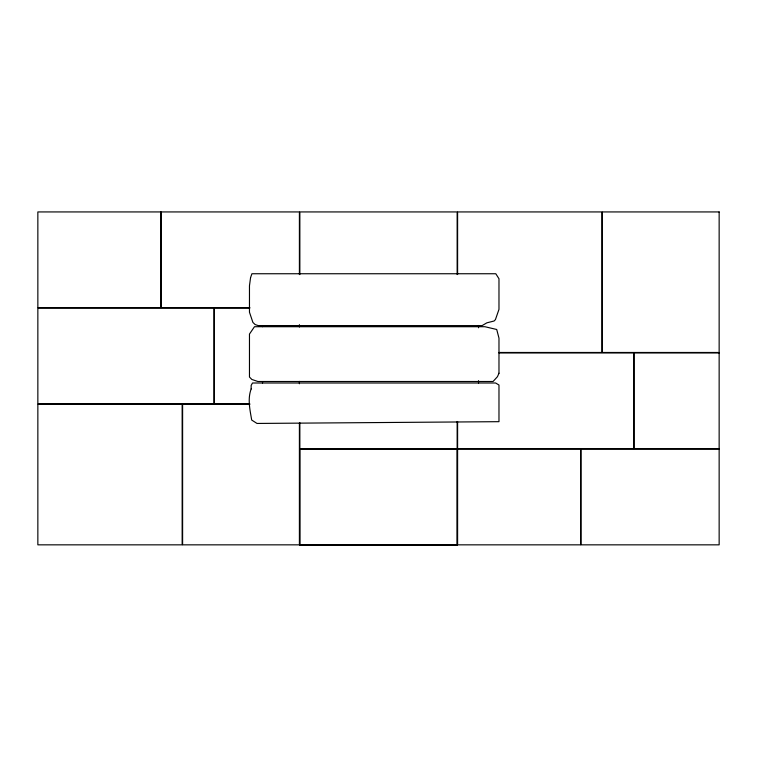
<?xml version="1.0" encoding="UTF-8"?>
<svg xmlns="http://www.w3.org/2000/svg" width="757" height="757" viewBox="0 0 757 757"><rect width="100%" height="100%" fill="white"/><g stroke="black" fill="none" stroke-linecap="round" stroke-linejoin="round"><path stroke-width="1.14" d="M249.829 307.654L161.298 307.654L161.298 211.932L299.403 211.932L299.403 274.564M249.81 308.108L214.382 308.108L214.382 403.841L249.81 403.841M498.995 352.478L601.9 352.478L601.9 211.932L457.597 211.932L457.597 274.526M498.958 352.932L633.675 352.932L633.675 448.664L457.597 448.664L457.597 421.479M249.857 404.295L182.607 404.295L182.607 544.841L299.403 544.841L299.403 423.191M478.528 325.453L478.528 327.8M478.528 380.686L478.528 383.042M457.143 274.564L457.143 211.932L299.857 211.932L299.857 274.564M457.143 421.498L457.143 448.664L299.857 448.664L299.857 422.68M299.403 324.658L299.403 327.024M299.403 381.386L299.403 383.752M262.528 325.605L262.528 326.712M262.528 381.5L262.528 382.995M250.567 277.62L249.469 285.777L249.469 312.234L252.904 322.425L255.156 324.573L258.109 325.567L482.114 325.605L486.865 322.832L494.066 321.015L495.419 319.634L498.977 309.358L498.977 278.746L495.807 273.741L251.93 273.741L250.567 277.62M251.154 388.966C247.416 399.062 249.961 409.821 251.703 420.05L257.002 423.447L498.977 421.677L498.977 385.02L495.627 382.995L252.507 382.995L251.154 385.436L251.154 388.966M498.977 373.229L497.444 376.693L493.062 381.5L257.853 381.5L251.844 379.456L249.469 377.043L249.469 334.064L254.484 326.712L484.887 326.712L496.715 329.484L498.977 338.133L498.977 373.229M160.844 211.932L37.85 211.932L37.85 307.654L160.844 307.654L160.844 211.932M719.15 211.932L602.354 211.932L602.354 352.478L719.15 352.478L719.15 211.932M213.928 308.108L37.85 308.108L37.85 403.841L213.928 403.841L213.928 308.108M719.15 352.932L634.129 352.932L634.129 448.664L719.15 448.664L719.15 352.932M182.153 404.295L37.85 404.295L37.85 544.841L182.153 544.841L182.153 404.295M457.37 448.892L299.63 448.892L299.63 545.068L457.37 545.068L457.37 448.892M457.143 449.119L299.857 449.119L299.857 544.841L457.143 544.841L457.143 449.119M580.591 449.119L457.597 449.119L457.597 544.841L580.591 544.841L580.591 449.119M719.15 449.119L581.045 449.119L581.045 544.841L719.15 544.841L719.15 449.119"/></g></svg>
